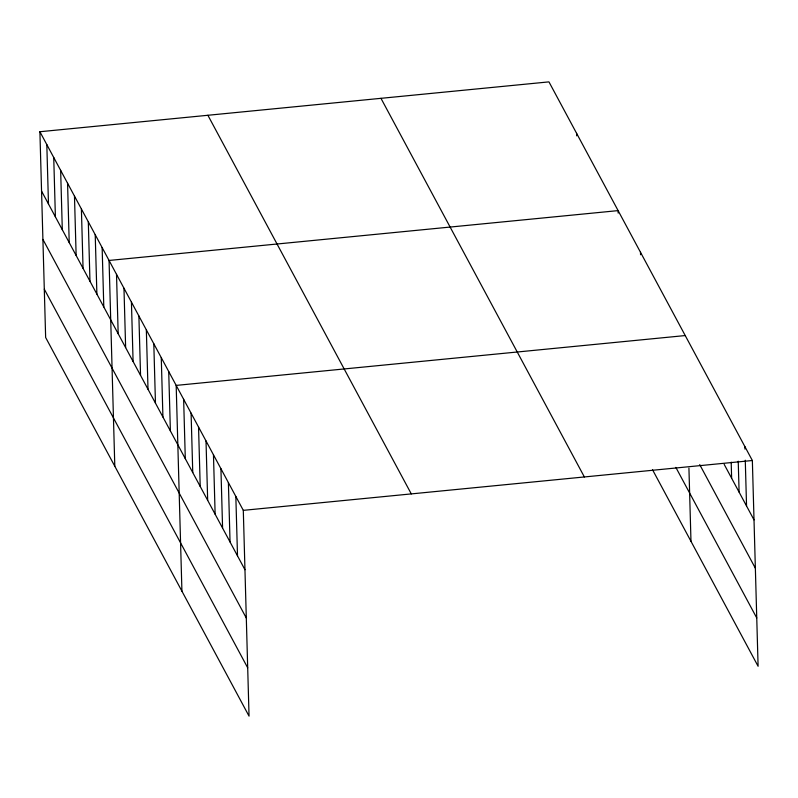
<?xml version="1.0" encoding="UTF-8"?>
<svg xmlns="http://www.w3.org/2000/svg" width="798" height="798" viewBox="0 0 798 798"><rect width="100%" height="100%" fill="white"/><g stroke="black" fill="none" stroke-linecap="round" stroke-linejoin="round"><path stroke-width="1.2" d="M39.9 131.73L243.3 510.351L249.046 716.125L45.646 337.494L39.9 131.73L548.954 81.875L752.354 460.506L758.1 666.27L652.545 469.773M685.233 335.559L176.178 385.404L181.924 591.178M243.3 510.351L752.354 460.506M724.175 464.346L754.01 519.887M699.716 464.606L755.357 568.196M675.856 467.389L756.753 617.961M380.965 98.324L584.365 476.955M207.889 115.281L411.289 493.902M41.556 191.101L244.956 569.732M42.912 239.41L246.313 618.041M44.299 289.185L247.699 667.816M744.893 446.621L744.963 449.094M745.272 460.227L746.549 506.002M738.23 461.194L739.098 492.117M731.187 462.152L731.636 478.231M688.933 468.127L690.978 541.323M640.485 252.258L640.555 254.732M618.181 213.086L618.111 210.612L109.057 260.457L114.802 466.231M576.615 133.366L576.685 135.84M235.839 496.466L237.505 555.847M228.388 482.591L230.043 541.962M220.926 468.705L222.582 528.086M213.465 454.82L215.131 514.201M206.014 440.935L207.67 500.316M198.552 427.06L200.208 486.431M191.091 413.174L192.757 472.556M183.64 399.289L185.296 458.67M168.717 371.519L170.383 430.9M161.266 357.644L162.922 417.015M153.805 343.758L155.46 403.14M146.343 329.873L148.009 389.254M138.892 315.988L140.548 375.369M131.431 302.113L133.086 361.484M123.969 288.228L125.635 347.599M116.518 274.342L118.174 333.724M102.144 247.589L103.8 306.961M95.221 234.712L96.887 294.093M88.309 221.844L89.965 281.215M81.396 208.966L83.052 268.347M74.473 196.089L76.139 255.47M67.561 183.221L69.217 242.602M60.648 170.343L62.304 229.724M53.735 157.475L55.391 216.847M46.813 144.598L48.479 203.979"/></g></svg>
